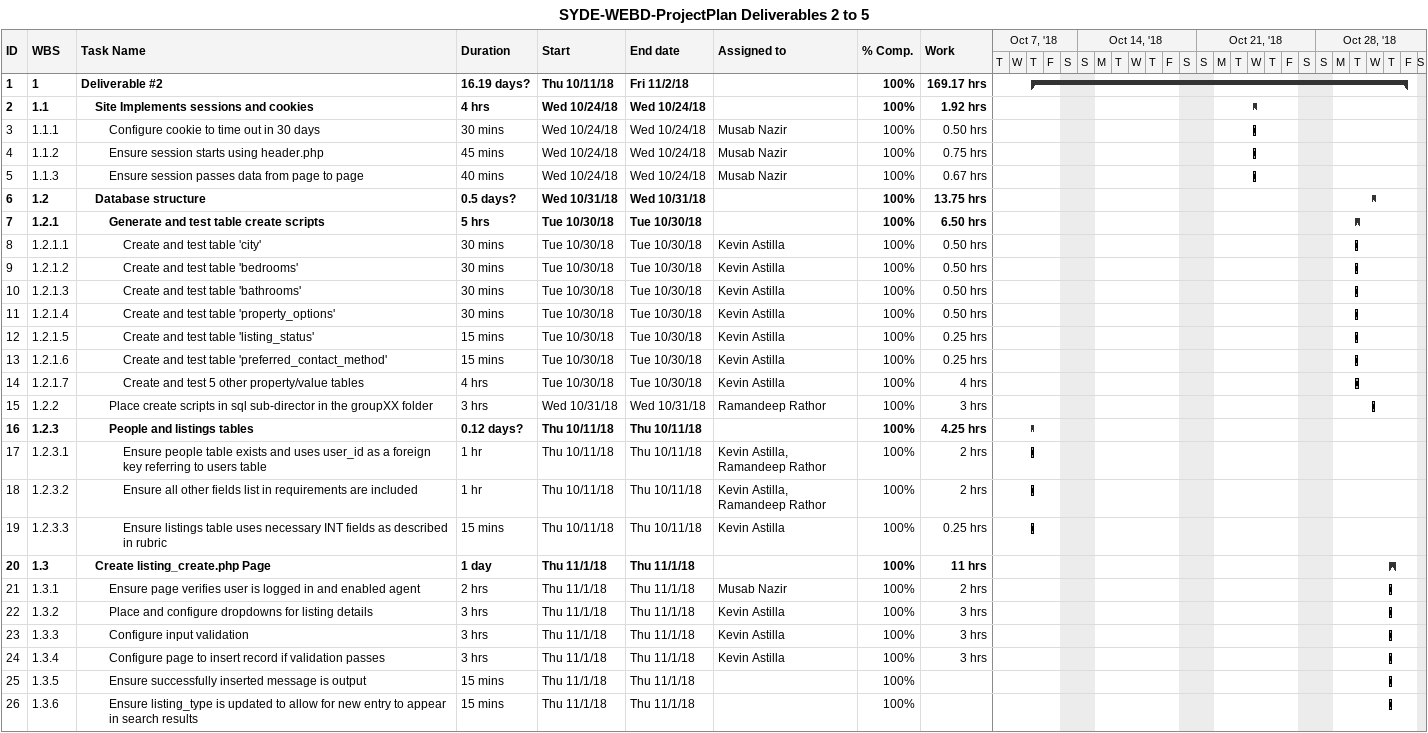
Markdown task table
SYDE-WEBD-ProjectPlan Deliverables 2 to 5

| ID | WBS | Task | Duration | Start | Finish | Resources | % complete | Work (h) |
|---|---|---|---|---|---|---|---|---|
| 1 | 1 | **Deliverable #2** | 16.19d? | 2018-10-11 | 2018-11-02 |  | 100 | 169.17 |
| 2 | 1.1 | **Site Implements sessions and cookies** | 4h | 2018-10-24 | 2018-10-24 |  | 100 | 1.92 |
| 3 | 1.1.1 | Configure cookie to time out in 30 days | 30min | 2018-10-24 | 2018-10-24 | Musab Nazir | 100 | 0.50 |
| 4 | 1.1.2 | Ensure session starts using header.php | 45min | 2018-10-24 | 2018-10-24 | Musab Nazir | 100 | 0.75 |
| 5 | 1.1.3 | Ensure session passes data from page to page | 40min | 2018-10-24 | 2018-10-24 | Musab Nazir | 100 | 0.67 |
| 6 | 1.2 | **Database structure** | 0.5d? | 2018-10-31 | 2018-10-31 |  | 100 | 13.75 |
| 7 | 1.2.1 | **Generate and test table create scripts** | 5h | 2018-10-30 | 2018-10-30 |  | 100 | 6.50 |
| 8 | 1.2.1.1 | Create and test table 'city' | 30min | 2018-10-30 | 2018-10-30 | Kevin Astilla | 100 | 0.50 |
| 9 | 1.2.1.2 | Create and test table 'bedrooms' | 30min | 2018-10-30 | 2018-10-30 | Kevin Astilla | 100 | 0.50 |
| 10 | 1.2.1.3 | Create and test table 'bathrooms' | 30min | 2018-10-30 | 2018-10-30 | Kevin Astilla | 100 | 0.50 |
| 11 | 1.2.1.4 | Create and test table 'property_options' | 30min | 2018-10-30 | 2018-10-30 | Kevin Astilla | 100 | 0.50 |
| 12 | 1.2.1.5 | Create and test table 'listing_status' | 15min | 2018-10-30 | 2018-10-30 | Kevin Astilla | 100 | 0.25 |
| 13 | 1.2.1.6 | Create and test table 'preferred_contact_method' | 15min | 2018-10-30 | 2018-10-30 | Kevin Astilla | 100 | 0.25 |
| 14 | 1.2.1.7 | Create and test 5 other property/value tables | 4h | 2018-10-30 | 2018-10-30 | Kevin Astilla | 100 | 4 |
| 15 | 1.2.2 | Place create scripts in sql sub-director in the groupXX folder | 3h | 2018-10-31 | 2018-10-31 | Ramandeep Rathor | 100 | 3 |
| 16 | 1.2.3 | **People and listings tables** | 0.12d? | 2018-10-11 | 2018-10-11 |  | 100 | 4.25 |
| 17 | 1.2.3.1 | Ensure people table exists and uses user_id as a foreign key referring to users table | 1h | 2018-10-11 | 2018-10-11 | Kevin Astilla, Ramandeep Rathor | 100 | 2 |
| 18 | 1.2.3.2 | Ensure all other fields list in requirements are included | 1h | 2018-10-11 | 2018-10-11 | Kevin Astilla, Ramandeep Rathor | 100 | 2 |
| 19 | 1.2.3.3 | Ensure listings table uses necessary INT fields as described in rubric | 15min | 2018-10-11 | 2018-10-11 | Kevin Astilla | 100 | 0.25 |
| 20 | 1.3 | **Create listing_create.php Page** | 1d | 2018-11-01 | 2018-11-01 |  | 100 | 11 |
| 21 | 1.3.1 | Ensure page verifies user is logged in and enabled agent | 2h | 2018-11-01 | 2018-11-01 | Musab Nazir | 100 | 2 |
| 22 | 1.3.2 | Place and configure dropdowns for listing details | 3h | 2018-11-01 | 2018-11-01 | Kevin Astilla | 100 | 3 |
| 23 | 1.3.3 | Configure input validation | 3h | 2018-11-01 | 2018-11-01 | Kevin Astilla | 100 | 3 |
| 24 | 1.3.4 | Configure page to insert record if validation passes | 3h | 2018-11-01 | 2018-11-01 | Kevin Astilla | 100 | 3 |
| 25 | 1.3.5 | Ensure successfully inserted message is output | 15min | 2018-11-01 | 2018-11-01 |  | 100 |  |
| 26 | 1.3.6 | Ensure listing_type is updated to allow for new entry to appear in search results | 15min | 2018-11-01 | 2018-11-01 |  | 100 |  |
